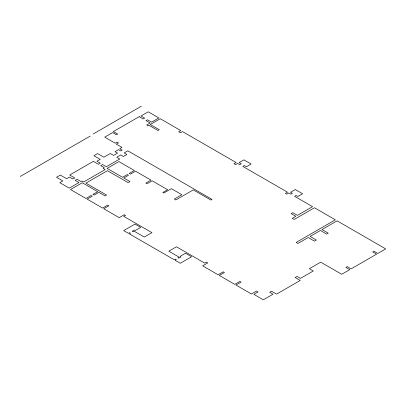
<?xml version="1.0" encoding="UTF-8"?>
<svg xmlns="http://www.w3.org/2000/svg" width="406" height="406" viewBox="0 0 406 406"><rect width="100%" height="100%" fill="white"/><g stroke="black" fill="none" stroke-linecap="round" stroke-linejoin="round"><path stroke-width="0.61" d="M93.248 133.97L141.369 106.189M20.3 176.437L90.183 136.091M139.172 116.669L113.355 131.574L117.689 134.081L116.466 134.787L112.66 132.589L104.738 137.167L115.182 143.196L117.101 142.09L118.486 142.892L116.314 144.145L121.998 147.429L119.75 148.728L122.196 150.139L120.76 150.966L118.516 149.672L115.065 151.661L117.583 153.113L113.614 155.402L110.336 153.509L103.906 157.224L97.592 153.58L93.903 155.711L100.211 159.355L96.902 161.263L100.287 163.217L98.419 164.298L93.339 161.365L69.69 175.022L74.765 177.955L72.897 179.031L69.512 177.077L66.655 178.726L60.347 175.087L56.515 177.295L62.823 180.939L59.814 182.68L69.259 188.13L78.957 182.533L75.217 180.371L77.084 179.29L81.002 181.553L81.982 180.99L83.677 181.964L105.215 169.53L103.119 168.323L104.256 167.668L100.739 165.633L102.606 164.557L106.347 166.714L119.78 158.964L116.766 157.224L120.734 154.93L123.399 156.472L126.845 154.478L124.18 152.94L127.865 150.814L212.079 199.437L210.953 200.087L193.292 189.891L175.849 199.96L174.316 199.077L181.858 194.723L171.357 188.658L163.816 193.012L162.862 192.464L167.617 189.719L152.169 180.797L147.063 183.751L145.866 183.06L150.976 180.112L135.533 171.19L130.422 174.144L129.23 173.453L134.335 170.505L118.892 161.583L107.123 168.378L122.566 177.3L127.306 174.56L128.499 175.25L123.759 177.985L129.986 181.578L128.134 182.649L107.423 170.687L85.884 183.126L106.595 195.083L105.118 195.936L98.897 192.342L94.156 195.078L92.964 194.393L97.704 191.652L82.256 182.736L70.487 189.531L85.93 198.448L91.04 195.499L92.233 196.189L87.128 199.138L102.571 208.055L107.681 205.106L108.874 205.796L103.763 208.745L119.212 217.662L124.322 214.713L125.49 215.388L123.779 216.378L151.93 232.628L144.287 237.043L134.142 231.187L133.163 231.75L132.265 231.232L134.361 230.019L135.259 230.537L140.715 227.39L134.99 224.082L123.703 230.598L128.479 233.354L129.621 232.699L130.514 233.217L129.377 233.871L174.235 259.769L175.372 259.114L176.27 259.632L175.128 260.287L180.279 263.261L191.561 256.744L185.517 253.253L180.061 256.404L180.959 256.922L178.858 258.135L177.965 257.617L178.945 257.049L168.8 251.192L176.443 246.782L204.68 263.083L206.385 262.093L207.781 262.9L202.67 265.849L218.118 274.766L223.229 271.817L224.422 272.507L219.311 275.456L234.759 284.373L239.865 281.424L241.062 282.114L235.952 285.063L251.395 293.98L256.506 291.031L258.079 291.939L253.887 294.36L263.332 299.811L273.03 294.213L269.645 292.254L271.512 291.178L276.593 294.111L300.242 280.455L295.167 277.521L297.035 276.44L300.42 278.399L313.275 270.98L309.357 268.716L320.715 262.154L341.725 274.289L349.739 269.66L345.856 267.417L347.196 266.64L351.078 268.884L376.595 254.151L372.713 251.913L373.906 251.223L377.793 253.466L385.7 248.898L337.107 220.844L322.014 229.557L328.276 233.171L326.678 234.1L320.41 230.481L310.128 236.419L316.391 240.037L314.467 241.149L308.2 237.53L297.928 243.458L296.162 242.438L335.336 219.824L314.452 207.76L294.213 219.448L292.284 218.332L295.827 216.286L291.168 213.597L292.772 212.673L297.431 215.363L312.524 206.649L294.654 196.331L296.141 195.474L297.892 196.484L302.607 193.758L295.284 189.531L290.569 192.256L292.386 193.302L290.894 194.164L288.823 192.967L286.773 194.149L285.423 193.368L287.473 192.185L242.813 166.404L244.305 165.546L246.401 166.754L251.121 164.034L243.879 159.852L239.164 162.578L241.265 163.791L239.773 164.648L237.677 163.435L235.627 164.618L234.054 163.709L236.104 162.527L182.461 131.559L180.416 132.742L178.711 131.757L180.756 130.575L160.248 118.735L150.276 124.49L159.325 129.717L157.98 130.493L148.931 125.266L147.688 125.987L146.81 124.906L150.124 122.993L146.008 120.618L147.469 119.775L151.585 122.15L158.873 117.943L148.256 111.812L140.963 116.02L144.683 118.166L143.222 119.009L139.172 116.669"/></g></svg>
